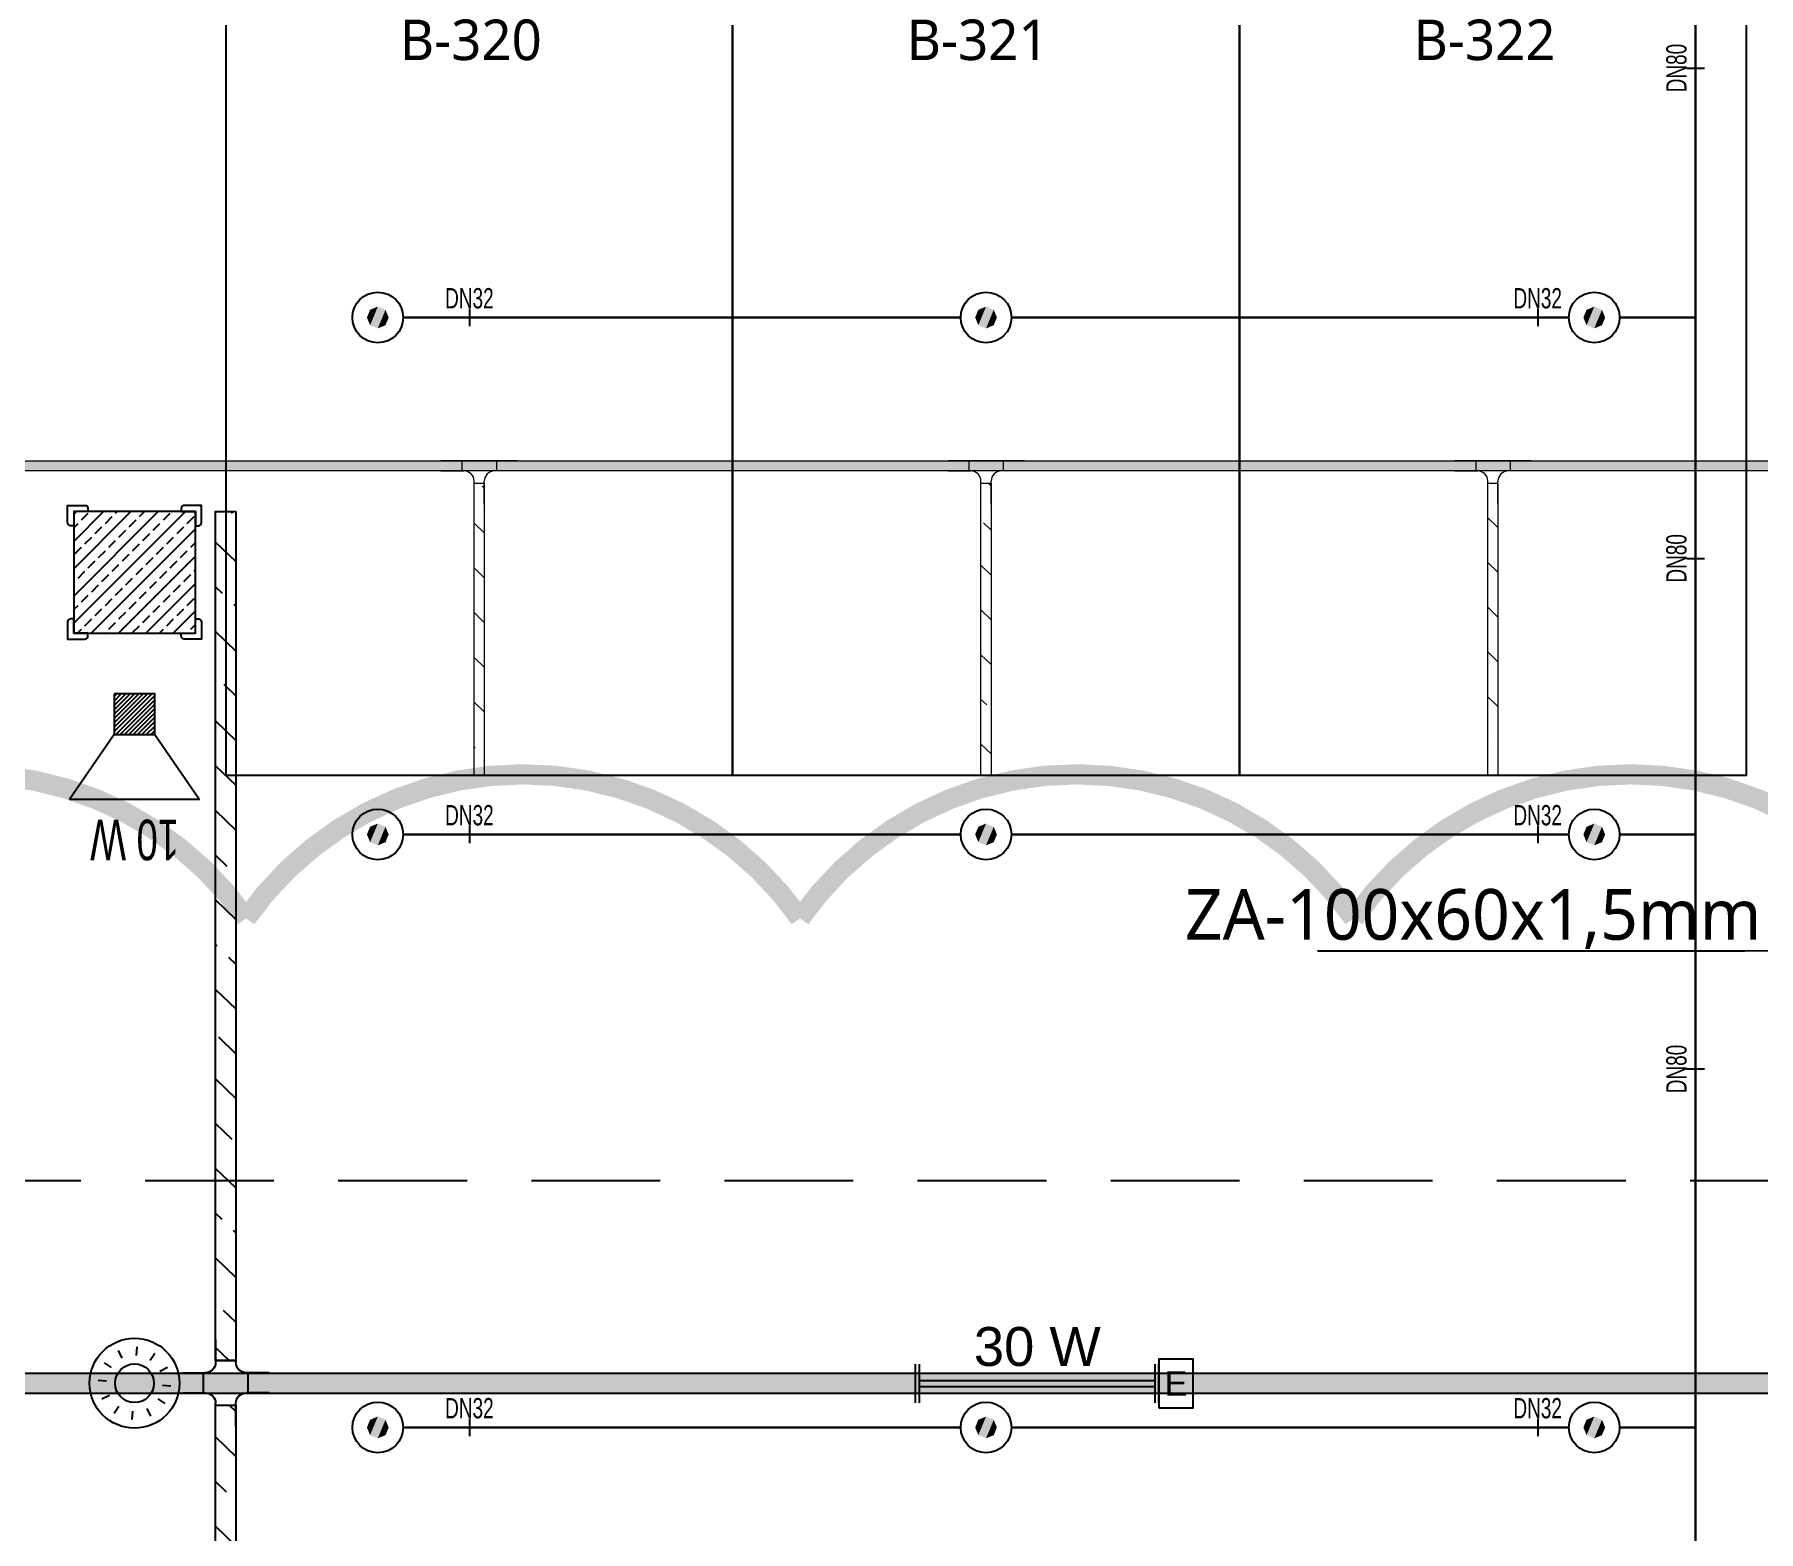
# Model space of a CAD drawing. Header units: millimetres. Extents: x -379292 to 1221486, y 92049 to 447512.
# Drawn here: x -150348 to -141845, y 203887 to 211272 of the extents above; entities that cross this region are included whole.
import ezdxf
from ezdxf import colors
from ezdxf.entities.mleader import LeaderData, LeaderLine
from ezdxf.enums import TextEntityAlignment as Align
from ezdxf.math import Vec2, Vec3

# ---------------------------------------------------------------- set-up
doc = ezdxf.new("R2010")
doc.units = ezdxf.units.MM
doc.linetypes.add('HIDDEN', pattern=[9.525, 6.35, -3.175])
for name, color, linetype in [('-M-YNGN-BORUID', 7, 'Continuous'), ('-M-YNGN-BORUUZUN', 7, 'Continuous'), ('-M-YNGN-BORUYUK', 7, 'Continuous'), ('-M-YNGN-SPR-YUK', 7, 'Continuous'), ('-M-YNGN-ZON4-CAP-', 7, 'Continuous'), ('-M-YNGN-ZON4-SPR-', 7, 'Continuous'), ('05_HATCH CONCRETE', 141, 'Continuous'), ('05_SYMBOL', 2, 'Continuous'), ('08_DEDECTOR FLASOR', 3, 'Continuous'), ('08_HORN', 4, 'Continuous'), ('08_LAMP', 4, 'Continuous'), ('08_LOUD SYSTEM', 4, 'Continuous'), ('202-A-Y-MahalAd', 141, 'Continuous'), ('E_CT_ZA', 6, 'Continuous'), ('EYazı', 7, 'Continuous')]:
    doc.layers.add(name, color=color, linetype=linetype)
doc.layers.add('-M-YNGN-SPR-CAPCIZGI', color=188, linetype='Continuous', plot=False)
for name, color, linetype, lineweight in [('-M-YNGN-ZON4', 3, 'SP', 30), ('E_CT_AYDINLATMA', 3, 'Continuous', 9), ('E_CT_KIRMIZI', 1, 'Continuous', 9)]:
    doc.layers.add(name, color=color, linetype=linetype, lineweight=lineweight)
doc.styles.add('CIZGI', font='tahoma.ttf', dxfattribs={"width": 0.8, "oblique": 20})
doc.styles.add('HCAD', font='HCAD.SHX', dxfattribs={"width": 0.8, "height": 0.2})
doc.styles.add('PIPESIZE', font='hcad.shx', dxfattribs={"width": 0.8})
doc.styles.add('SPR-NOT', font='romans.shx')
doc.styles.get("Standard").update_dxf_attribs({"font": 'segoeuil.ttf'})
doc.styles.add('TR', font='tsimpali.shx', dxfattribs={"width": 0.7})
doc.styles.add('YAZI-2', font='arial.ttf', dxfattribs={"height": 2})
doc.linetypes.add('SP', pattern='A,2,-0.1,["SP",CIZGI,S=0.14,R=0.2,X=0,Y=-0.07],-0.255', length=2.355)

# ---------------------------------------------------------------- blocks, each defined once
blk = doc.blocks.new('202_Vida')
at = {"color": 0, "linetype": 'ByBlock', "ltscale": 0.2}
for points in [[(0.96, 0), (-0.96, 0)], [(0, 0.96), (0, -0.96)]]:
    blk.add_lwpolyline(points, dxfattribs=at)
at = {"color": 0, "linetype": 'ByBlock'}
for radius in [0.42, 0.23, 0.155]:
    blk.add_circle((0, 0), radius, dxfattribs=at)
blk = doc.blocks.new('202_Stoper')
at = {"color": 0, "linetype": 'ByBlock'}
for points in [[(-750, -30), (-750, -75), (-900, -75), (-900, 75), (-750, 75), (-750, 30)], [(750, -30), (750, -75), (900, -75), (900, 75), (750, 75), (750, 30)]]:
    blk.add_lwpolyline(points, dxfattribs=at)
blk.add_lwpolyline([(825, -30, 1), (825, 30), (-825, 30, 1), (-825, -30)], format="xyb", close=True, dxfattribs=at)
at = {"color": 0, "linetype": 'ByBlock', "yscale": 10, "zscale": 10, "rotation": 180}
for p, xscale in [((-877, 53), -10), ((-772, 53), 10), ((772, 53), -10), ((877, 53), 10)]:
    blk.add_blockref('202_Vida', p, dxfattribs=dict(at, xscale=xscale))
at = {"color": 0, "linetype": 'ByBlock', "yscale": 10, "zscale": 10}
for p, xscale in [((-877, -52), 10), ((-772, -52), -10), ((772, -52), 10), ((877, -52), -10)]:
    blk.add_blockref('202_Vida', p, dxfattribs=dict(at, xscale=xscale))
blk = doc.blocks.new('202_Mahalblok')
at = {"color": 0, "linetype": 'ByBlock', "flags": 128}
blk.add_lwpolyline([(0, 0), (0, 5000), (2500, 5000), (2500, 0)], close=True, dxfattribs=at)
at = {"color": 252}
blk.add_blockref('202_Stoper', (1250, 750), dxfattribs=at)
at = {"color": 0, "linetype": 'ByBlock', "ltscale": 25}
blk.add_attdef('MAHALNO', text='', height=200, dxfattribs=at).set_placement((1208.7, 1390), align=Align.BOTTOM_CENTER)
blk = doc.blocks.new('bariyer')
at = {"color": 8, "ltscale": 25}
blk.add_lwpolyline([(0, -70), (15, -70, 0.414214), (30, -55), (30, 30), (-55, 30, 0.414214), (-70, 15), (-70, 0), (0, 0)], format="xyb", close=True, dxfattribs=at)
blk = doc.blocks.new('OtoParkBodrumKatMimari')
at = {"layer": '05_HATCH CONCRETE'}
h = blk.add_hatch(dxfattribs=at)
h.set_pattern_fill('ANSI33', color=8, scale=15, angle=180, style=0)
h.set_pattern_definition([(225, (905000, -3e-07), (67.351921, -67.351921), []), (225, (904932.65, -3e-07), (67.351921, -67.351921), [47.625, -23.8125])])
h.paths.add_polyline_path([(96800, 108100), (96200, 108100), (96200, 107500), (96800, 107500)])
at = {"color": 5}
blk.add_lwpolyline([(96800, 108100), (96200, 108100), (96200, 107500), (96800, 107500)], close=True, dxfattribs=at)
at = {"layer": '05_SYMBOL', "color": 252, "linetype": 'HIDDEN', "ltscale": 100}
blk.add_lwpolyline([(19400, 104800), (128500, 104800)], dxfattribs=at)
at = {"layer": '05_SYMBOL', "color": 8, "xscale": -1}
blk.add_blockref('bariyer', (96200, 108100), dxfattribs=at)
at = {"layer": '05_SYMBOL', "color": 8}
blk.add_blockref('bariyer', (96800, 108100), dxfattribs=at)
at = {"layer": '05_SYMBOL', "color": 8, "rotation": 180}
blk.add_blockref('bariyer', (96200, 107500), dxfattribs=at)
at = {"layer": '05_SYMBOL', "color": 8, "xscale": -1, "rotation": 180}
blk.add_blockref('bariyer', (96800, 107500), dxfattribs=at)
at = {"layer": '202-A-Y-MahalAd', "color": 8, "ltscale": 25}
ref = blk.add_blockref('202_Mahalblok', (96950, 111800), dxfattribs=dict(at, xscale=-1, rotation=180))
ref.add_attrib('MAHALNO', 'B-320', dxfattribs={"layer": '0', "color": 0, "linetype": 'ByBlock', "ltscale": 25, "height": 200}).set_placement((98158.7, 110266.6), align=Align.BOTTOM_CENTER)
ref = blk.add_blockref('202_Mahalblok', (99450, 111800), dxfattribs=dict(at, xscale=-1, rotation=180))
ref.add_attrib('MAHALNO', 'B-321', dxfattribs={"layer": '0', "color": 0, "linetype": 'ByBlock', "ltscale": 25, "height": 200}).set_placement((100658.7, 110266.6), align=Align.BOTTOM_CENTER)
ref = blk.add_blockref('202_Mahalblok', (101950, 111800), dxfattribs=dict(at, xscale=-1, rotation=180))
ref.add_attrib('MAHALNO', 'B-322', dxfattribs={"layer": '0', "color": 0, "linetype": 'ByBlock', "ltscale": 25, "height": 200}).set_placement((103158.7, 110266.6), align=Align.BOTTOM_CENTER)
blk = doc.blocks.new('SP-C-UP-12')
at = {"ltscale": 10}
blk.add_line((0, 0), (0, 0), dxfattribs=at)
at = {"color": 1, "linetype": 'Continuous'}
blk.add_circle((0, 0), 12.5, dxfattribs=at)
at = {"ltscale": 10}
for points in [[(-5.37, 0), (-3.8, 3.8), (-3.8, -3.8), (0, 5.37)], [(-3.8, -3.8), (0, 5.37), (0, -5.37), (3.8, 3.8)], [(0, -5.37), (3.8, 3.8), (3.8, -3.8), (5.37, 0)]]:
    blk.add_solid(points, dxfattribs=at)
at = {"layer": '-M-YNGN-SPR-YUK', "style": 'SPR-NOT', "width": 0.5, "flags": 9}
for tag, p in [('YUK', (0, 17.77)), ('CAP', (0, 14.42)), ('TIP', (0.2, 10.78))]:
    blk.add_attdef(tag, text='', height=2.5, dxfattribs=at).set_placement(p, align=Align.MIDDLE_CENTER)
blk = doc.blocks.new('SPRKL100')
at = {"layer": '-M-YNGN-SPR-CAPCIZGI'}
blk.add_line((0, 0.431), (0, -0.431), dxfattribs=at)
at = {"layer": '-M-YNGN-BORUID', "color": 0, "style": 'HCAD', "width": 0.8, "flags": 1}
blk.add_attdef('DIC', text='', height=0.4, dxfattribs=at).set_placement((0, -1.693), align=Align.CENTER)
at = {"layer": '-M-YNGN-BORUUZUN', "color": 0, "style": 'HCAD', "width": 0.7}
blk.add_attdef('BOY', text='', height=0.8, dxfattribs=at).set_placement((0, -1.08), align=Align.CENTER)
at = {"layer": '-M-YNGN-BORUYUK', "color": 6, "style": 'PIPESIZE', "width": 0.8}
blk.add_attdef('YUK', text='', height=0.5, dxfattribs=at).set_placement((0, 1.866), align=Align.CENTER)
at = {"color": 0, "style": 'PIPESIZE', "width": 0.7}
blk.add_attdef('CAP', text='', height=1, dxfattribs=at).set_placement((0, 0.45), align=Align.CENTER)
blk = doc.blocks.new('A$C69E781E7')
at = {"layer": '-M-YNGN-ZON4', "ltscale": 500}
for p, q in [((-3510.9, -7485.08), (-3510.9, -2137.58)), ((-3873.4, -3482.58), (-4148.4, -3482.58)), ((-3573.4, -3482.58), (-3848.4, -3482.58)), ((-3548.4, -3482.58), (-3510.9, -3482.58)), ((-3873.4, -3737.58), (-4148.4, -3737.58)), ((-3573.4, -3737.58), (-3848.4, -3737.58)), ((-3548.4, -3737.58), (-3510.9, -3737.58)), ((-3873.4, -4030.08), (-4148.4, -4030.08)), ((-3573.4, -4030.08), (-3848.4, -4030.08)), ((-3548.4, -4030.08), (-3510.9, -4030.08))]:
    blk.add_line(p, q, dxfattribs=at)
at = {"layer": '-M-YNGN-ZON4-CAP-'}
ref = blk.add_blockref('SPRKL100', (-3510.9, -3359.54), dxfattribs=dict(at, xscale=10.00000000000001, yscale=10.00000000000001, zscale=10.00000000000001, rotation=90))
ref.add_attrib('CAP', 'DN80', dxfattribs={"layer": '0', "color": 0, "height": 10, "rotation": 90, "style": 'PIPESIZE', "width": 0.7}).set_placement((-3515.4, -3359.54), align=Align.CENTER)
ref = blk.add_blockref('SPRKL100', (-4115.72, -3482.58), dxfattribs=dict(at, xscale=10, yscale=10, zscale=10))
ref.add_attrib('CAP', 'DN32', dxfattribs={"layer": '0', "color": 0, "height": 10, "style": 'PIPESIZE', "width": 0.7}).set_placement((-4115.72, -3478.08), align=Align.CENTER)
ref = blk.add_blockref('SPRKL100', (-3588.82, -3482.58), dxfattribs=dict(at, xscale=10, yscale=10, zscale=10))
ref.add_attrib('CAP', 'DN32', dxfattribs={"layer": '0', "color": 0, "height": 10, "style": 'PIPESIZE', "width": 0.7}).set_placement((-3588.82, -3478.08), align=Align.CENTER)
ref = blk.add_blockref('SPRKL100', (-3510.9, -3601.38), dxfattribs=dict(at, xscale=10.00000000000001, yscale=10.00000000000001, zscale=10.00000000000001, rotation=90))
ref.add_attrib('CAP', 'DN80', dxfattribs={"layer": '0', "color": 0, "height": 10, "rotation": 90, "style": 'PIPESIZE', "width": 0.7}).set_placement((-3515.4, -3601.38), align=Align.CENTER)
ref = blk.add_blockref('SPRKL100', (-4115.72, -3737.58), dxfattribs=dict(at, xscale=10, yscale=10, zscale=10))
ref.add_attrib('CAP', 'DN32', dxfattribs={"layer": '0', "color": 0, "height": 10, "style": 'PIPESIZE', "width": 0.7}).set_placement((-4115.72, -3733.08), align=Align.CENTER)
ref = blk.add_blockref('SPRKL100', (-3588.82, -3737.58), dxfattribs=dict(at, xscale=10, yscale=10, zscale=10))
ref.add_attrib('CAP', 'DN32', dxfattribs={"layer": '0', "color": 0, "height": 10, "style": 'PIPESIZE', "width": 0.7}).set_placement((-3588.82, -3733.08), align=Align.CENTER)
ref = blk.add_blockref('SPRKL100', (-3510.9, -3853.27), dxfattribs=dict(at, xscale=10.00000000000001, yscale=10.00000000000001, zscale=10.00000000000001, rotation=90))
ref.add_attrib('CAP', 'DN80', dxfattribs={"layer": '0', "color": 0, "height": 10, "rotation": 90, "style": 'PIPESIZE', "width": 0.7}).set_placement((-3515.4, -3853.27), align=Align.CENTER)
ref = blk.add_blockref('SPRKL100', (-4115.72, -4030.08), dxfattribs=dict(at, xscale=10, yscale=10, zscale=10))
ref.add_attrib('CAP', 'DN32', dxfattribs={"layer": '0', "color": 0, "height": 10, "style": 'PIPESIZE', "width": 0.7}).set_placement((-4115.72, -4025.58), align=Align.CENTER)
ref = blk.add_blockref('SPRKL100', (-3588.82, -4030.08), dxfattribs=dict(at, xscale=10, yscale=10, zscale=10))
ref.add_attrib('CAP', 'DN32', dxfattribs={"layer": '0', "color": 0, "height": 10, "style": 'PIPESIZE', "width": 0.7}).set_placement((-3588.82, -4025.58), align=Align.CENTER)
at = {"layer": '-M-YNGN-ZON4-SPR-'}
for p in [(-4160.9, -3482.58), (-3860.9, -3482.58), (-3560.9, -3482.58), (-4160.9, -3737.58), (-3860.9, -3737.58), (-3560.9, -3737.58), (-4160.9, -4030.08), (-3860.9, -4030.08), (-3560.9, -4030.08)]:
    blk.add_blockref('SP-C-UP-12', p, dxfattribs=at)
blk = doc.blocks.new('*U604')
h = blk.add_hatch()
h.set_pattern_fill('ANSI33', color=0, scale=50, angle=1, style=0)
h.paths.add_polyline_path([(-1250.7, 100), (113124.3, 100), (113124.3, 0), (-1250.7, 0)])
at = {"color": 0}
blk.add_lwpolyline([(-1250.7, 100), (113124.3, 100), (113124.3, 0), (-1250.7, 0)], close=True, dxfattribs=at)
at = {"ltscale": 25, "flags": 1}
for tag, p in [('YUKSEKLIK', (-228.6, -148.7)), ('KALINLIK', (-228.6, -213.3))]:
    blk.add_attdef(tag, p, '', height=50, dxfattribs=at)
blk = doc.blocks.new('*U651')
h = blk.add_hatch()
h.set_pattern_fill('ANSI33', color=0, scale=50, angle=1, style=0)
h.paths.add_polyline_path([(-115024.3, 100), (-249.3, 100), (-249.3, 0), (-115024.3, 0)])
at = {"color": 0}
blk.add_lwpolyline([(-115024.3, 100), (-249.3, 100), (-249.3, 0), (-115024.3, 0)], close=True, dxfattribs=at)
at = {"ltscale": 25, "flags": 1}
for tag, p in [('YUKSEKLIK', (-228.6, -148.7)), ('KALINLIK', (-228.6, -213.3))]:
    blk.add_attdef(tag, p, '', height=50, dxfattribs=at)
blk = doc.blocks.new('*U759')
h = blk.add_hatch()
h.set_pattern_fill('ANSI33', color=0, scale=50, angle=1, style=0)
h.paths.add_polyline_path([(-1850.7, 50), (35576.7, 50), (35576.7, 0), (-1850.7, 0)])
at = {"color": 0}
blk.add_lwpolyline([(-1850.7, 50), (35576.7, 50), (35576.7, 0), (-1850.7, 0)], close=True, dxfattribs=at)
at = {"ltscale": 25, "flags": 1}
for tag, p in [('YUKSEKLIK', (-228.6, -148.7)), ('KALINLIK', (-228.6, -213.3))]:
    blk.add_attdef(tag, p, '', height=50, dxfattribs=at)
blk = doc.blocks.new('*U801')
h = blk.add_hatch()
h.set_pattern_fill('ANSI33', color=0, scale=50, angle=1, style=0)
h.paths.add_polyline_path([(-3796.9, 100), (395.1, 100), (395.1, 0), (-3796.9, 0)])
at = {"color": 0}
blk.add_lwpolyline([(-3796.9, 100), (395.1, 100), (395.1, 0), (-3796.9, 0)], close=True, dxfattribs=at)
at = {"ltscale": 25, "flags": 1}
for tag, p in [('YUKSEKLIK', (-228.6, -148.7)), ('KALINLIK', (-228.6, -213.3))]:
    blk.add_attdef(tag, p, '', height=50, dxfattribs=at)
blk = doc.blocks.new('*U807')
h = blk.add_hatch()
h.set_pattern_fill('ANSI33', color=0, scale=50, angle=1, style=0)
h.paths.add_polyline_path([(-4482.6, 100), (-294.7, 100), (-294.7, 0), (-4482.6, 0)])
at = {"color": 0}
blk.add_lwpolyline([(-4482.6, 100), (-294.7, 100), (-294.7, 0), (-4482.6, 0)], close=True, dxfattribs=at)
at = {"ltscale": 25, "flags": 1}
for tag, p in [('YUKSEKLIK', (-228.6, -148.7)), ('KALINLIK', (-228.6, -213.3))]:
    blk.add_attdef(tag, p, '', height=50, dxfattribs=at)
blk = doc.blocks.new('*U327')
at = {"color": 0}
for p, q in [((0, 428), (0, 314)), ((100, 428), (100, 314)), ((-164, 264), (-50, 264)), ((-60, 264), (-60, 164)), ((0, 324), (100, 324)), ((264, 264), (150, 264)), ((160, 264), (160, 164)), ((-164, 164), (-50, 164)), ((0, 0), (0, 114)), ((0, 104), (100, 104)), ((100, 0), (100, 114)), ((264, 164), (150, 164))]:
    blk.add_line(p, q, dxfattribs=at)
for centre, start, end in [((-50, 314), 270, 0), ((150, 314), 180, 270), ((-50, 114), 0, 90), ((150, 114), 90, 180)]:
    blk.add_arc(centre, 50, start, end, dxfattribs=at)
blk = doc.blocks.new('_DOT')
at = {"color": 0, "linetype": 'ByBlock'}
blk.add_line((-0.5, 0), (-1, 0), dxfattribs=at)
at = {"color": 0, "linetype": 'ByBlock', "const_width": 0.5}
blk.add_lwpolyline([(-0.25, 0, 1), (0.25, 0, 1)], format="xyb", close=True, dxfattribs=at)
blk = doc.blocks.new('40 W SIVA ÜSTÜ ETANJ LED E 50')
at = {"layer": '08_LAMP'}
for p, q in [((-625, -100), (-625, 100)), ((-605, -100), (-605, 100)), ((605, -100), (605, 100)), ((625, -100), (625, 100)), ((-605, 15), (605, 15)), ((-605, -15), (605, -15))]:
    blk.add_line(p, q, dxfattribs=at)
blk.add_lwpolyline([(625, -125), (800, -125), (800, 125), (625, 125)], close=True, dxfattribs=at)
at = {"layer": '08_LAMP', "color": 2, "style": 'YAZI-2'}
blk.add_text('30 W', height=200, dxfattribs=at).set_placement((0, 90), align=Align.CENTER)
blk.add_text('E', height=125, dxfattribs=at).set_placement((712.5, 0), align=Align.MIDDLE)
blk = doc.blocks.new('KORNA ORT TAVAN')
at = {"layer": '08_HORN', "color": 3}
for p, q in [((9.8, 137.5), (12.8, 179.4)), ((-114.2, 77.3), (-148.9, 100.8)), ((-60.2, 124), (-78.6, 161.8)), ((77.3, 114.2), (100.8, 148.9)), ((-137.5, 9.8), (-179.4, 12.8)), ((124, 60.2), (161.8, 78.6)), ((-124, -60.2), (-161.8, -78.6)), ((114.2, -77.3), (148.9, -100.8)), ((137.5, -9.8), (179.4, -12.8)), ((-77.3, -114.2), (-100.8, -148.9)), ((-9.8, -137.5), (-12.8, -179.4)), ((60.2, -124), (78.6, -161.8))]:
    blk.add_line(p, q, dxfattribs=at)
at = {"layer": '08_HORN', "color": 1}
for major_axis, start_param, end_param in [((0, 221.8), 4.712358, 10.995543), ((0, 95.8), -1.570763777940356, 4.712421529239229)]:
    blk.add_ellipse((0, 0), major_axis=major_axis, ratio=1, start_param=start_param, end_param=end_param, dxfattribs=at)
blk = doc.blocks.new('15 W HORN 100_HARİCİ TİP')
at = {"layer": '08_LOUD SYSTEM'}
h = blk.add_hatch(dxfattribs=at)
h.set_pattern_fill('ANSI31', color=2, scale=4.8)
h.set_pattern_definition([(45, (-341645.439, -380325.335), (-10.77630735, 10.77630735), [])])
h.paths.add_polyline_path([(-100, 0), (100, 0), (100, 200), (-100, 200)])
at = {"layer": '08_LOUD SYSTEM', "ltscale": 2}
for p, q in [((-320, 520), (320, 520)), ((-100, 200), (-320, 520)), ((100, 200), (320, 520))]:
    blk.add_line(p, q, dxfattribs=at)
at = {"layer": '08_LOUD SYSTEM'}
blk.add_lwpolyline([(100, 0), (100, 200), (-100, 200), (-100, 0)], close=True, dxfattribs=at)
at = {"layer": '08_LOUD SYSTEM', "color": 2, "ltscale": 2, "style": 'TR', "width": 0.7}
blk.add_text('10 W', height=200, dxfattribs=at).set_placement((0, 620), align=Align.CENTER)
blk = doc.blocks.new('*U1011')
h = blk.add_hatch()
h.set_pattern_fill('ANSI33', color=0, scale=50, angle=1, style=0)
h.paths.add_polyline_path([(-2092.9, 50), (-652.9, 50), (-652.9, 0), (-2092.9, 0)])
at = {"color": 0}
blk.add_lwpolyline([(-2092.9, 50), (-652.9, 50), (-652.9, 0), (-2092.9, 0)], close=True, dxfattribs=at)
at = {"ltscale": 25, "flags": 1}
for tag, p in [('YUKSEKLIK', (-228.6, -148.7)), ('KALINLIK', (-228.6, -213.3))]:
    blk.add_attdef(tag, p, '', height=50, dxfattribs=at)
blk = doc.blocks.new('*U1012')
at = {"color": 0}
for p, q in [((214, 214), (-164, 214)), ((-60, 214), (-60, 164)), ((0, 214), (214, 214)), ((110, 214), (110, 164)), ((-164, 164), (-50, 164)), ((0, 0), (0, 114)), ((0, 104), (50, 104)), ((50, 0), (50, 114)), ((214, 164), (100, 164))]:
    blk.add_line(p, q, dxfattribs=at)
for centre, start, end in [((-50, 114), 0, 90), ((100, 114), 90, 180)]:
    blk.add_arc(centre, 50, start, end, dxfattribs=at)

msp = doc.modelspace()

# ---------------------------------------------------------------- block references
at = {"color": 8}
msp.add_blockref('OtoParkBodrumKatMimari', (-246354.8, 100818.8), dxfattribs=at)

# ---------------------------------------------------------------- next in the draw order: linework, layer by layer
at = {"color": 30, "const_width": 100}
msp.add_lwpolyline([(-168427.8, 206911.4, -0.520567), (-165695.9, 206911.4, -0.520567), (-162964, 206911.4, -0.520567), (-160232.1, 206911.4, -0.520567), (-157500.2, 206911.4, -0.520567), (-154768.3, 206911.4, -0.520567), (-152036.4, 206911.4, -0.520567), (-149304.5, 206911.4, -0.520567), (-146572.7, 206911.4, -0.520567), (-143840.8, 206911.4, -0.520567), (-141108.9, 206911.4, -0.520567)], format="xyb", dxfattribs=at)

# ---------------------------------------------------------------- next in the draw order: block references
at = {"layer": '-M-YNGN-ZON4', "ltscale": 25, "xscale": 10, "yscale": 10, "zscale": 10}
msp.add_blockref('A$C69E781E7', (-107045.9, 244701.5), dxfattribs=at)
at = {"layer": '08_DEDECTOR FLASOR'}
msp.add_blockref('KORNA ORT TAVAN', (-149854.8, 204618.8), dxfattribs=at)
at = {"layer": '08_LAMP', "xscale": 0.96, "yscale": 0.96, "zscale": 0.96}
msp.add_blockref('40 W SIVA ÜSTÜ ETANJ LED E 50', (-145402.1, 204617.6), dxfattribs=at)
at = {"layer": '08_LOUD SYSTEM', "rotation": 180}
msp.add_blockref('15 W HORN 100_HARİCİ TİP', (-149854.8, 208018.8), dxfattribs=at)
at = {"layer": 'E_CT_AYDINLATMA', "rotation": 180}
msp.add_blockref('*U604', (-116480.6, 204668.8), dxfattribs=at)
at = {"layer": 'E_CT_KIRMIZI', "color": 1}
for name, p, rotation in [('*U759', (-116880.6, 209168.8), 180), ('*U1011', (-148129.8, 209711.7), 90.00000000000006), ('*U1011', (-145629.8, 209711.7), 90.00000000000006), ('*U1011', (-143129.8, 209711.7), 90.00000000000006)]:
    msp.add_blockref(name, p, dxfattribs=dict(at, rotation=rotation))
at = {"layer": 'E_CT_KIRMIZI', "color": 2}
for p in [(-148179.8, 208954.8), (-145679.8, 208954.8), (-143179.8, 208954.8)]:
    msp.add_blockref('*U1012', p, dxfattribs=at)
at = {"layer": 'E_CT_ZA', "color": 112}
for name, p, rotation in [('*U807', (-149454.8, 204436.2), 270), ('*U651', (-230054.1, 204668.8), 180), ('*U801', (-149354.8, 204115.7), 90)]:
    msp.add_blockref(name, p, dxfattribs=dict(at, rotation=rotation))
at = {"layer": 'E_CT_ZA', "color": 2, "xscale": -1, "rotation": 180}
msp.add_blockref('*U327', (-149454.8, 204834.8), dxfattribs=at)

# ---------------------------------------------------------------- next in the draw order: leaders
at = {"layer": 'EYazı', "color": 7}
ml = msp.add_multileader_mtext('Standard', dxfattribs=at)
ml.set_content('ZA-100x60x1,5mm', color=7)
ml.set_leader_properties(color=1)
ml.set_arrow_properties(name='DOT')
ml.build(insert=Vec2(0, 0))
ml.multileader.update_dxf_attribs({"text_left_attachment_type": 6, "text_right_attachment_type": 6, "dogleg_length": 50, "arrow_head_size": 62.5})
ctx = ml.context
ctx.base_point, ctx.char_height, ctx.arrow_head_size, ctx.landing_gap_size, ctx.plane_origin = Vec3(-144699.1, 206749.5), 250, 62.5, 25, Vec3(-142506.9, 206705.8)
ctx.left_attachment, ctx.right_attachment = 6, 6
notes = []
notes.append((ctx, [(0, (1, 1, 0), (-141912.1, 206749.5), (-1, 0), 62.5, [(0, [(-141054.8, 206756.2)], 0, [])])]))
ctx.mtext.insert, ctx.mtext.width, ctx.mtext.defined_height, ctx.mtext.line_spacing_style, ctx.mtext.flow_direction = Vec3(-144674.1, 207056.2), 2000, 439.9, 2, 5
for ctx, leaders in notes:
    for number, flags, end, landing, length, lines in leaders:
        leader = LeaderData()
        leader.index, (leader.has_last_leader_line, leader.has_dogleg_vector, leader.attachment_direction) = number, flags
        leader.last_leader_point, leader.dogleg_vector, leader.dogleg_length = Vec3(end), Vec3(landing), length
        for number, points, colour, breaks in lines:
            line = LeaderLine()
            line.index, line.vertices, line.color, line.breaks = number, Vec3.list(points), colors.encode_raw_color(colour), breaks
            leader.lines.append(line)
        ctx.leaders.append(leader)

doc.saveas('drawing.dxf')
